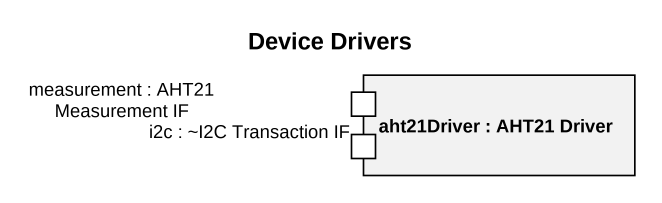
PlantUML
@startuml
title Device Drivers
rectangle "aht21Driver : AHT21 Driver" as aht21Driver {
  port "measurement : AHT21 Measurement IF" as measurement_AHT21
  port "i2c : ~I2C Transaction IF" as i2c_I2C_Transaction_IF
}
@enduml
